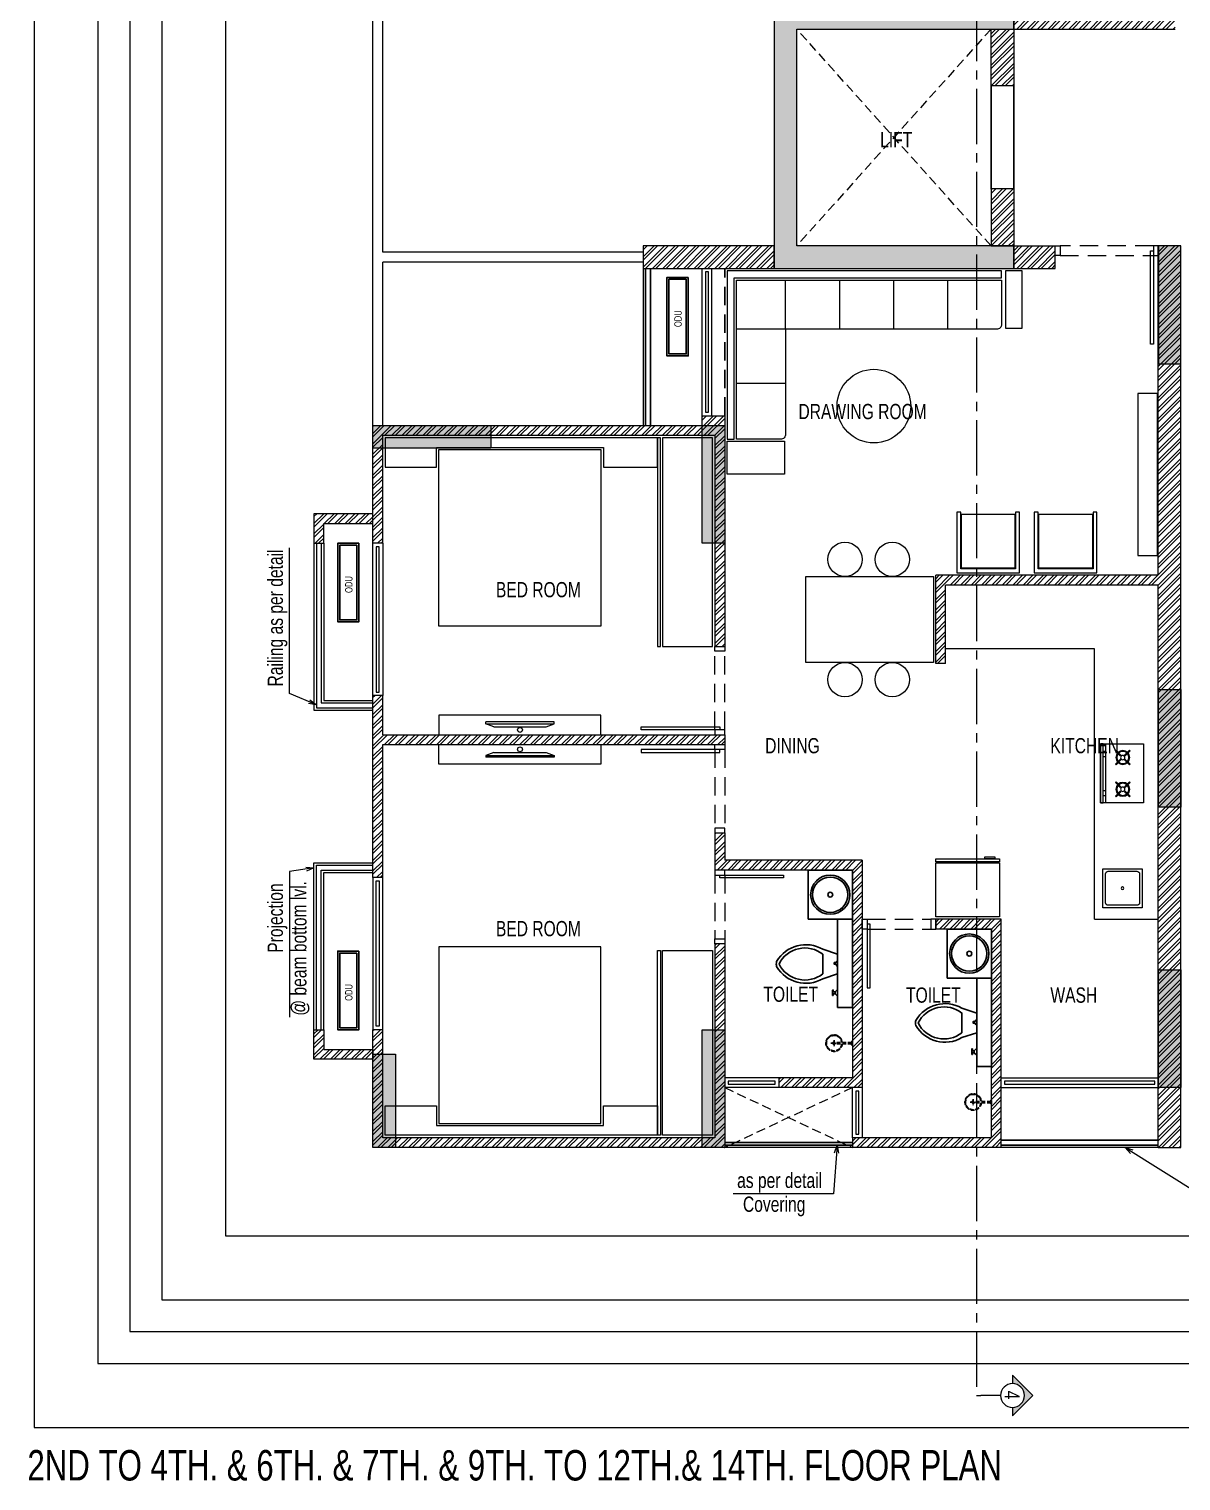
# Model space of a CAD drawing. Header units: inches. Extents: x 822859 to 1009930, y 496782 to 576896.
# Drawn here: x 859784 to 871515, y 500943 to 515730 of the extents above; entities that cross this region are included whole.
import ezdxf
from ezdxf.enums import TextEntityAlignment as Align

# ---------------------------------------------------------------- set-up
doc = ezdxf.new("R2010")
doc.units = ezdxf.units.IN
doc.header["$LTSCALE"] = 750
doc.header["$MEASUREMENT"] = 0
for name, pattern in [('CENTER', [2, 1.25, -0.25, 0.25, -0.25]), ('CENTER2', [1.125, 0.75, -0.125, 0.125, -0.125]), ('HIDDEN', [0.375, 0.25, -0.125]), ('HIDDEN2', [0.1875, 0.125, -0.0625])]:
    doc.linetypes.add(name, pattern=pattern)
for name, color, linetype, lineweight in [('COLUMN', 5, 'Continuous', 13), ('d-fur', 250, 'Continuous', 9), ('DOOR-MSA', 8, 'Continuous', 13), ('DOTTED LINE-MSA', 8, 'HIDDEN2', 13), ('ELE-01-MSA', 8, 'Continuous', 18), ('ELE-03-MSA', 145, 'Continuous', 18), ('ELE-04-MSA', 139, 'Continuous', 15), ('FURNITURE-MSA', 251, 'Continuous', 5), ('SECTION LINE', 14, 'CENTER', 9), ('TEXT DETAIL-MSA', 8, 'Continuous', 13), ('TEXT ROOM NAME-MSA', 8, 'Continuous', 13), ('WALL HATCH-MSA', 251, 'Continuous', 9), ('WALL-MSA', 11, 'Continuous', 18), ('WINDOW-MSA', 8, 'Continuous', 13)]:
    doc.layers.add(name, color=color, linetype=linetype, lineweight=lineweight)
for name, color, linetype in [('ELE-02-MSA', 8, 'Continuous'), ('P.FIXTURE', 8, 'Continuous'), ('R.C.C HATCH-MSA', 250, 'Continuous')]:
    doc.layers.add(name, color=color, linetype=linetype)
doc.styles.add('125', font='swisscl.ttf', dxfattribs={"height": 125})
doc.styles.add('ARIAL', font='ARIALN.TTF', dxfattribs={"height": 360})
doc.styles.add('Arial Narrow', font='swisscl.ttf', dxfattribs={"height": 150})
doc.styles.add('Arial-Reg', font='swisscl.ttf', dxfattribs={"height": 155})
doc.styles.add('MtXpl_Swis721_LtCn_B', font='swisscl.ttf')
doc.dimstyles.new('100 K.T', dxfattribs={"dimtxt": 360, "dimasz": 80, "dimexe": 0.18, "dimexo": 0.0625, "dimgap": 1, "dimtad": 1, "dimdec": 0, "dimzin": 0, "dimdsep": 46, "dimtxsty": 'ARIAL', "dimblk": 'DOT', "dimcen": 0.09, "dimse1": 1, "dimse2": 1, "dimclrd": 50, "dimclrt": 256, "dimadec": 0, "dimazin": 0, "dimtfac": 1, "dimtdec": 0, "dimtofl": 0, "dimtmove": 1, "dimatfit": 0, "dimfxl": 1, "dimtolj": 1, "dimtzin": 0, "dimlwd": -1, "dimarcsym": 0})
pattern_1 = [(45, (36976.4, 0), (-53.0330086, 53.0330086), []), (45, (37011.755, 0), (-53.0330086, 53.0330086), [])]

# ---------------------------------------------------------------- blocks, each defined once
blk = doc.blocks.new('A$C16cd5f5f')
at = {"layer": 'WINDOW-MSA', "ltscale": 5000}
for points in [[(50, 50), (50, 850), (80, 850), (80, 50)], [(0, 0), (50, 0), (50, 100), (0, 100)], [(900, 0), (850, 0), (850, 100), (900, 100)]]:
    blk.add_lwpolyline(points, close=True, dxfattribs=at)
at = {"layer": 'WINDOW-MSA', "linetype": 'HIDDEN', "elevation": 0}
blk.add_lwpolyline([(50, 100), (850, 100)], dxfattribs=at)
at = {"layer": 'WINDOW-MSA', "linetype": 'HIDDEN'}
blk.add_lwpolyline([(50, 0), (850, 0)], dxfattribs=at)
blk = doc.blocks.new('A$Ca69f7aba')
at = {"layer": 'WINDOW-MSA', "ltscale": 5000}
for points in [[(-750, 0), (-700, 0), (-700, -100), (-750, -100)], [(0, 0), (-50, 0), (-50, -100), (0, -100)], [(-50, -50), (-50, -700), (-80, -700), (-80, -50)]]:
    blk.add_lwpolyline(points, close=True, dxfattribs=at)
at = {"layer": 'WINDOW-MSA', "linetype": 'HIDDEN'}
blk.add_lwpolyline([(-50, 0), (-700, 0)], dxfattribs=at)
at = {"layer": 'WINDOW-MSA', "linetype": 'HIDDEN', "elevation": 0}
blk.add_lwpolyline([(-50, -100), (-700, -100)], dxfattribs=at)
blk = doc.blocks.new('A$C0454f6c0')
at = {"layer": 'WINDOW-MSA', "ltscale": 5000}
for points in [[(0, 1050), (0, 1000), (-100, 1000), (-100, 1050)], [(0, 0), (0, 50), (-100, 50), (-100, 0)]]:
    blk.add_lwpolyline(points, close=True, dxfattribs=at)
at = {"layer": 'WINDOW-MSA', "linetype": 'HIDDEN'}
for points in [[(-100, 1000), (-100, 50)], [(0, 50), (0, 1000)]]:
    blk.add_lwpolyline(points, dxfattribs=at)
at = {"layer": 'WINDOW-MSA', "ltscale": 5000, "elevation": 0}
blk.add_lwpolyline([(-50, 50), (-1000, 50), (-1000, 80), (-50, 80)], close=True, dxfattribs=at)
blk = doc.blocks.new('A$Cbea8c011')
at = {"layer": 'ELE-02-MSA', "elevation": 0}
for points in [[(400, -108), (-400, -108), (-400, 108), (400, 108)], [(380, -88), (-380, -88), (-380, 88), (380, 88)]]:
    blk.add_lwpolyline(points, close=True, dxfattribs=at)
at = {"layer": 'TEXT DETAIL-MSA', "style": 'Arial Narrow'}
blk.add_text('ODU', height=75, dxfattribs=at).set_placement((-106, -42, 0))
blk = doc.blocks.new('SHOWE')
at = {"linetype": 'HIDDEN', "ltscale": 0.2}
for p, q in [((3964261, -1171718), (3964261, -1171675)), ((3964261, -1171675), (3964263, -1171675)), ((3964264, -1171676), (3964264, -1171716)), ((3964269, -1171681), (3964269, -1171696)), ((3964269, -1171689), (3964438, -1171689)), ((3964447, -1171665), (3964447, -1171728)), ((3964261, -1171718), (3964263, -1171718)), ((3964269, -1171712), (3964269, -1171696)), ((3964269, -1171704), (3964438, -1171704)), ((3964479, -1171696), (3964416, -1171696))]:
    blk.add_line(p, q, dxfattribs=at)
for radius in [12.5, 10.6]:
    blk.add_circle((3964447, -1171696), radius, dxfattribs=at)
for centre, radius, start, end in [((3964262, -1171676), 1.76, 358.0282, 62.0821), ((3964260, -1171685), 10.1, 28.3436, 64.2104), ((3964447, -1171696), 84.1, 185.2383, 174.7617), ((3964447, -1171696), 81.4, 185.4105, 174.5895), ((3964447, -1171696), 78, 185.6496, 174.3504), ((3964262, -1171716), 1.76, 297.9179, 1.9718), ((3964260, -1171707), 10.1, 295.7896, 331.6564)]:
    blk.add_arc(centre, radius, start, end, dxfattribs=at)
blk = doc.blocks.new('t4tgg34')
for points in [[(375405, -62759), (375391, -62745), (375391, -62738), (375371, -62738), (375371, -62720), (375391, -62720), (375391, -62713), (375405, -62699), (375405, -62635), (375255, -62585, 0.412342), (374785, -62709, 0.132891), (374785, -62761, 0.412336), (375255, -62885), (375405, -62835)], [(375255, -62835, -0.475238), (374809, -62735, -0.475243), (375255, -62635)]]:
    blk.add_lwpolyline(points, format="xyb", close=True)
blk.add_lwpolyline([(375255, -62835), (375255, -62635, 0.475243), (374809, -62735, 0.475238), (375255, -62835, 0.489246)], format="xyb")
blk.add_lwpolyline([(375405, -62635), (375405, -62699), (375391, -62713), (375391, -62720), (375371, -62720), (375371, -62738), (375391, -62738), (375391, -62745), (375405, -62759), (375405, -62699), (375405, -62835)])
blk = doc.blocks.new('9')
at = {"linetype": 'Continuous'}
for p, q in [((709870, -390415), (709870, -390434)), ((709876, -390434), (709870, -390434)), ((709876, -390415), (709876, -390434))]:
    blk.add_line(p, q, dxfattribs=at)
for points in [[(709876, -390396), (709876, -390377), (709870, -390377), (709870, -390396)], [(709895, -390396), (709920, -390370), (709920, -390440), (709895, -390415)]]:
    blk.add_lwpolyline(points, dxfattribs=at)
blk.add_lwpolyline([(709895, -390415), (709870, -390415), (709870, -390396), (709895, -390396)], close=True, dxfattribs=at)
blk = doc.blocks.new('BLOCK-G & H TYPICAL COLOUMN')
at = {"layer": 'R.C.C HATCH-MSA'}
h = blk.add_hatch(color=256, dxfattribs=at)
h.dxf.hatch_style = 1
h.paths.add_polyline_path([(172697.62, -104207.75), (172688.57, -104207.75), (172688.57, -104255), (172697.62, -104255)])
h.paths.add_polyline_path([(172327.12, -104207.75), (172336.18, -104207.75), (172336.18, -104255), (172327.12, -104255)])
h.paths.add_polyline_path([(172819.88, -104207.75), (172819.88, -104216.81), (172867.12, -104216.81), (172867.12, -104207.75)])
h.paths.add_polyline_path([(172204.87, -104207.75), (172204.87, -104216.81), (172157.62, -104216.81), (172157.62, -104207.75)])
h.paths.add_polyline_path([(172561.18, -104240.06), (172552.12, -104240.06), (172552.12, -104287.31), (172561.18, -104287.31)])
h.paths.add_polyline_path([(172463.57, -104240.06), (172472.62, -104240.06), (172472.62, -104287.31), (172463.57, -104287.31)])
h.paths.add_polyline_path([(172177.87, -104422.2), (172177.87, -104431.25), (172130.62, -104431.25), (172130.62, -104422.2)])
h.paths.add_polyline_path([(172894.12, -104422.2), (172894.12, -104431.25), (172846.88, -104431.25), (172846.88, -104422.2)])
h.paths.add_polyline_path([(172336.12, -104486.75), (172336.12, -104495.81), (172288.87, -104495.81), (172288.87, -104486.75)])
h.paths.add_polyline_path([(172202.62, -104543.75), (172202.62, -104552.81), (172155.37, -104552.81), (172155.37, -104543.75)])
h.paths.add_polyline_path([(172822.13, -104543.75), (172822.13, -104552.81), (172869.37, -104552.81), (172869.37, -104543.75)])
h.paths.add_polyline_path([(172516.9, -104495.81), (172507.85, -104495.81), (172507.85, -104448.56), (172516.9, -104448.56)])
h.paths.add_polyline_path([(172697.62, -104104.25), (172688.57, -104104.25), (172688.57, -104057.01), (172697.62, -104057.01)])
h.paths.add_polyline_path([(172327.12, -104104.25), (172336.18, -104104.25), (172336.18, -104057.01), (172327.12, -104057.01)])
h.paths.add_polyline_path([(172819.88, -104104.25), (172819.88, -104095.2), (172867.12, -104095.2), (172867.12, -104104.25)])
h.paths.add_polyline_path([(172204.87, -104104.25), (172204.87, -104095.2), (172157.62, -104095.2), (172157.62, -104104.25)])
h.paths.add_polyline_path([(172561.18, -104071.94), (172552.12, -104071.94), (172552.12, -104024.7), (172561.18, -104024.7)])
h.paths.add_polyline_path([(172463.57, -104071.94), (172472.62, -104071.94), (172472.62, -104024.7), (172463.57, -104024.7)])
h.paths.add_polyline_path([(172177.87, -103889.81), (172177.87, -103880.75), (172130.62, -103880.75), (172130.62, -103889.81)])
h.paths.add_polyline_path([(172894.12, -103889.81), (172894.12, -103880.75), (172846.88, -103880.75), (172846.88, -103889.81)])
h.paths.add_polyline_path([(172336.12, -103825.25), (172336.12, -103816.2), (172288.87, -103816.2), (172288.87, -103825.25)])
h.paths.add_polyline_path([(172202.62, -103768.25), (172202.62, -103759.2), (172155.37, -103759.2), (172155.37, -103768.25)])
h.paths.add_polyline_path([(172822.13, -103768.25), (172822.13, -103759.2), (172869.37, -103759.2), (172869.37, -103768.25)])
h.paths.add_polyline_path([(172516.9, -103816.2), (172507.85, -103816.2), (172507.85, -103863.44), (172516.9, -103863.44)])
h.paths.add_polyline_path([(172548.37, -103699.31), (172548.37, -103690.25), (172595.62, -103690.25), (172595.62, -103699.31)])
h.paths.add_polyline_path([(172476.37, -103699.31), (172476.37, -103690.25), (172429.13, -103690.25), (172429.13, -103699.31)])
h.paths.add_polyline_path([(172726.82, -103612.31), (172726.82, -103603.25), (172774.06, -103603.25), (172774.06, -103612.31)])
h.paths.add_polyline_path([(172297.93, -103612.31), (172297.93, -103603.25), (172250.69, -103603.25), (172250.69, -103612.31)])
h.paths.add_polyline_path([(172920.37, -103523.81), (172920.37, -103514.75), (172857.56, -103514.75), (172857.56, -103523.81)])
h.paths.add_polyline_path([(172104.37, -103523.81), (172104.37, -103514.75), (172167.19, -103514.75), (172167.19, -103523.81)])
h.paths.add_polyline_path([(172476.37, -103492.94), (172467.32, -103492.94), (172467.32, -103445.7), (172476.37, -103445.7)])
h.paths.add_polyline_path([(172548.37, -103492.94), (172557.43, -103492.94), (172557.43, -103445.7), (172548.37, -103445.7)])
h.paths.add_polyline_path([(172663.43, -103454.75), (172759.5, -103454.75), (172759.5, -103349.7), (172663.43, -103349.7), (172663.43, -103358.75), (172750.44, -103358.75), (172750.44, -103445.7), (172663.43, -103445.7)])
h.paths.add_polyline_path([(172361.32, -103454.75), (172265.25, -103454.75), (172265.25, -103349.7), (172361.32, -103349.7), (172361.32, -103358.75), (172274.31, -103358.75), (172274.31, -103445.7), (172361.32, -103445.7)])
h.paths.add_polyline_path([(172428.37, -103358.75), (172419.32, -103358.75), (172419.32, -103311.51), (172428.37, -103311.51)])
h.paths.add_polyline_path([(172428.37, -103132.74), (172419.32, -103132.74), (172419.32, -103179.99), (172428.37, -103179.99)])
h.paths.add_polyline_path([(172151.62, -103286.75), (172151.62, -103277.7), (172104.37, -103277.7), (172104.37, -103286.75)])
h.paths.add_polyline_path([(172245.43, -103162.74), (172245.43, -103153.68), (172198.19, -103153.68), (172198.19, -103162.74)])
h.paths.add_polyline_path([(172428.37, -103021.25), (172419.32, -103021.25), (172419.32, -103068.5), (172428.37, -103068.5)])
h.paths.add_polyline_path([(172245.43, -102997.25), (172236.37, -102997.25), (172236.37, -103044.5), (172245.43, -103044.5)])
h.paths.add_polyline_path([(172104.37, -102997.25), (172104.37, -103006.31), (172151.62, -103006.31), (172151.62, -102997.25)])
h.paths.add_polyline_path([(172596.37, -103358.75), (172605.43, -103358.75), (172605.43, -103311.51), (172596.37, -103311.51)])
h.paths.add_polyline_path([(172596.37, -103132.74), (172605.43, -103132.74), (172605.43, -103179.99), (172596.37, -103179.99)])
h.paths.add_polyline_path([(172873.13, -103286.75), (172873.13, -103277.7), (172920.37, -103277.7), (172920.37, -103286.75)])
h.paths.add_polyline_path([(172779.32, -103162.74), (172779.32, -103153.68), (172826.56, -103153.68), (172826.56, -103162.74)])
h.paths.add_polyline_path([(172596.37, -103021.25), (172605.43, -103021.25), (172605.43, -103068.5), (172596.37, -103068.5)])
h.paths.add_polyline_path([(172779.32, -102997.25), (172788.37, -102997.25), (172788.37, -103044.5), (172779.32, -103044.5)])
h.paths.add_polyline_path([(172920.37, -102997.25), (172920.37, -103006.31), (172873.13, -103006.31), (172873.13, -102997.25)])
h.paths.add_polyline_path([(172548.37, -104612.7), (172548.37, -104621.75), (172595.62, -104621.75), (172595.62, -104612.7)])
h.paths.add_polyline_path([(172476.37, -104612.7), (172476.37, -104621.75), (172429.13, -104621.75), (172429.13, -104612.7)])
h.paths.add_polyline_path([(172297.93, -104699.7), (172297.93, -104708.75), (172250.69, -104708.75), (172250.69, -104699.7)])
h.paths.add_polyline_path([(172104.37, -104788.2), (172104.37, -104797.25), (172167.19, -104797.25), (172167.19, -104788.2)])
h.paths.add_polyline_path([(172726.82, -104699.7), (172726.82, -104708.75), (172774.06, -104708.75), (172774.06, -104699.7)])
h.paths.add_polyline_path([(172920.37, -104788.2), (172920.37, -104797.25), (172857.56, -104797.25), (172857.56, -104788.2)])
h.paths.add_polyline_path([(172476.37, -104819.06), (172467.32, -104819.06), (172467.32, -104866.31), (172476.37, -104866.31)])
h.paths.add_polyline_path([(172548.37, -104819.06), (172557.43, -104819.06), (172557.43, -104866.31), (172548.37, -104866.31)])
h.paths.add_polyline_path([(172663.43, -104857.25), (172759.5, -104857.25), (172759.5, -104962.31), (172663.43, -104962.31), (172663.43, -104953.25), (172750.44, -104953.25), (172750.44, -104866.31), (172663.43, -104866.31)])
h.paths.add_polyline_path([(172361.32, -104857.25), (172265.25, -104857.25), (172265.25, -104962.31), (172361.32, -104962.31), (172361.32, -104953.25), (172274.31, -104953.25), (172274.31, -104866.31), (172361.32, -104866.31)])
h.paths.add_polyline_path([(172428.37, -104953.25), (172419.32, -104953.25), (172419.32, -105000.5), (172428.37, -105000.5)])
h.paths.add_polyline_path([(172428.37, -105178.31), (172419.32, -105178.31), (172419.32, -105131.06), (172428.37, -105131.06)])
h.paths.add_polyline_path([(172151.62, -105025.25), (172151.62, -105034.31), (172104.37, -105034.31), (172104.37, -105025.25)])
h.paths.add_polyline_path([(172245.43, -105072.5), (172236.37, -105072.5), (172236.37, -105025.25), (172245.43, -105025.25)])
h.paths.add_polyline_path([(172428.37, -105290.75), (172419.32, -105290.75), (172419.32, -105243.51), (172428.37, -105243.51)])
h.paths.add_polyline_path([(172245.43, -105314.75), (172236.37, -105314.75), (172236.37, -105267.51), (172245.43, -105267.51)])
h.paths.add_polyline_path([(172104.37, -105277.35), (172113.43, -105277.35), (172113.43, -105314.75), (172104.37, -105314.75)])
h.paths.add_polyline_path([(172596.37, -104953.25), (172605.43, -104953.25), (172605.43, -105000.5), (172596.37, -105000.5)])
h.paths.add_polyline_path([(172596.37, -105178.31), (172605.43, -105178.31), (172605.43, -105131.06), (172596.37, -105131.06)])
h.paths.add_polyline_path([(172873.13, -105025.25), (172873.13, -105034.31), (172920.37, -105034.31), (172920.37, -105025.25)])
h.paths.add_polyline_path([(172788.37, -105025.25), (172779.32, -105025.25), (172779.32, -105072.5), (172788.37, -105072.5)])
h.paths.add_polyline_path([(172596.37, -105290.75), (172605.43, -105290.75), (172605.43, -105243.51), (172596.37, -105243.51)])
h.paths.add_polyline_path([(172779.32, -105314.75), (172788.37, -105314.75), (172788.37, -105267.51), (172779.32, -105267.51)])
h.paths.add_polyline_path([(172911.32, -105314.75), (172920.37, -105314.75), (172920.37, -105277.35), (172911.32, -105277.35)])
h.paths.add_polyline_path([(172688.63, -104486.75), (172688.63, -104495.81), (172735.87, -104495.81), (172735.87, -104486.75)])
h.paths.add_polyline_path([(172688.63, -103825.25), (172688.63, -103816.2), (172735.87, -103816.2), (172735.87, -103825.25)])
at = {"layer": 'COLUMN'}
for points in [[(172361.32, -104857.25), (172265.25, -104857.25), (172265.25, -104962.31), (172361.32, -104962.31), (172361.32, -104953.25), (172274.31, -104953.25), (172274.31, -104866.31), (172361.32, -104866.31)], [(172428.37, -104953.25), (172419.32, -104953.25), (172419.32, -105000.5), (172428.37, -105000.5)], [(172151.62, -105025.25), (172151.62, -105034.31), (172104.37, -105034.31), (172104.37, -105025.25)], [(172245.43, -105072.5), (172236.37, -105072.5), (172236.37, -105025.25), (172245.43, -105025.25)], [(172428.37, -105178.31), (172419.32, -105178.31), (172419.32, -105131.06), (172428.37, -105131.06)], [(172428.37, -105290.75), (172419.32, -105290.75), (172419.32, -105243.51), (172428.37, -105243.51)], [(172245.43, -105314.75), (172236.37, -105314.75), (172236.37, -105267.51), (172245.43, -105267.51)], [(172104.37, -105277.35), (172113.43, -105277.35), (172113.43, -105314.75), (172104.37, -105314.75)]]:
    blk.add_lwpolyline(points, close=True, dxfattribs=at)
blk = doc.blocks.new('_Dot')
at = {"linetype": 'ByBlock', "lineweight": -2}
blk.add_line((-0.5, 0), (-1, 0), dxfattribs=at)
at = {"linetype": 'ByBlock', "const_width": 0.5}
blk.add_lwpolyline([(-0.25, 0, 1), (0.25, 0, 1)], format="xyb", close=True, dxfattribs=at)
blk = doc.blocks.new('G$C7997B730')
at = {"layer": 'FURNITURE-MSA'}
for p, q in [((36, 1325, 0), (0, 1325, 0)), ((0, 1325, 0), (0, 0, 0)), ((36, 1325, 0), (0, 1325, 0)), ((93, 1169, 0), (36, 1325, 0)), ((36, 0, 0), (36, 1325, 0)), ((93, 1169, 0), (36, 1325, 0)), ((93, 156, 0), (93, 1169, 0)), ((36, 0, 0), (0, 0, 0)), ((93, 156, 0), (36, 0, 0))]:
    blk.add_line(p, q, dxfattribs=at)
blk = doc.blocks.new('G$CA9DB4A96')
at = {"layer": 'FURNITURE-MSA'}
for points in [[(550, 0), (550, 650), (0, 650), (0, 0)], [(560, 0), (590, 0), (590, 650), (560, 650)], [(590, 500), (610, 500), (610, 600), (590, 600)]]:
    blk.add_lwpolyline(points, close=True, dxfattribs=at)
blk = doc.blocks.new('STUV')
at = {"layer": 'FURNITURE-MSA'}
for p, q in [((169, 0, 0), (169, -600, 0)), ((-81, -70), (-75, -63)), ((-31, -120), (-81, -70)), ((-75, -63), (-25, -113)), ((-25, -113), (-31, -120)), ((12, -113), (62, -63)), ((18, -120), (12, -113)), ((68, -70), (18, -120)), ((62, -63), (68, -70)), ((169, -76, 0), (194, -76, 0)), ((194, -126, 0), (169, -126, 0)), ((-81, -207), (-31, -157)), ((-75, -213), (-81, -207)), ((-25, -163), (-75, -213)), ((-31, -157), (-25, -163)), ((12, -163), (18, -157)), ((62, -213), (12, -163)), ((18, -157), (68, -207)), ((68, -207), (62, -213)), ((-81, -393), (-75, -387)), ((-31, -443), (-81, -393)), ((-75, -387), (-25, -437)), ((-25, -437), (-31, -443)), ((12, -437), (62, -387)), ((18, -443), (12, -437)), ((68, -393), (18, -443)), ((62, -387), (68, -393)), ((-81, -530), (-31, -480)), ((-75, -537), (-81, -530)), ((-25, -487), (-75, -537)), ((-31, -480), (-25, -487)), ((12, -487), (18, -480)), ((62, -537), (12, -487)), ((18, -480), (68, -530)), ((68, -530), (62, -537)), ((194, -474, 0), (169, -474, 0)), ((194, -524, 0), (169, -524, 0))]:
    blk.add_line(p, q, dxfattribs=at)
for points in [[(-219, -600), (219, -600), (219, 0), (-219, 0)], [(219, -600), (194, -600), (194, 0), (219, 0)]]:
    blk.add_lwpolyline(points, close=True, dxfattribs=at)
for centre, radius in [((-7, -138), 70.6), ((-7, -138), 61.8), ((-7, -138), 22.1), ((-7, -462), 70.6), ((-7, -462), 61.8), ((-7, -462), 22.1)]:
    blk.add_circle(centre, radius, dxfattribs=at)
blk = doc.blocks.new('G$C1887B0AA')
at = {"layer": 'FURNITURE-MSA'}
blk.add_lwpolyline([(0, 0), (300, 0), (300, 300), (0, 300)], close=True, dxfattribs=at)
blk.add_lwpolyline([(40, 20), (260, 20, 0.414214), (280, 40), (280, 260, 0.414214), (260, 280), (40, 280, 0.414214), (20, 260), (20, 40, 0.414214)], format="xyb", close=True, dxfattribs=at)
blk.add_circle((150, 150), 10, dxfattribs=at)
blk = doc.blocks.new('A$Caebde61c')
at = {"layer": 'FURNITURE-MSA'}
for p, q in [((4203, -50532, 0), (4203, -50032, 0)), ((4753, -50032), (4753, -50532)), ((5303, -50032), (5303, -50532)), ((5853, -50032), (5853, -50532)), ((4203, -50532, 0), (3703, -50532, 0)), ((4203, -51084, 0), (3703, -51084, 0)), ((7350, -53787), (5833, -53787)), ((7350, -56540), (7350, -53787))]:
    blk.add_line(p, q, dxfattribs=at)
for points in [[(3608, -51651), (3678, -51651), (3678, -50007), (6403, -50007), (6403, -49937), (3608, -49937)], [(6443, -50522), (6613, -50522), (6613, -49937), (6443, -49937)], [(7790, -52837), (7990, -52837), (7990, -51187), (7790, -51187)], [(648, -51736), (2348, -51736), (2348, -51936), (2898, -51936), (2898, -51636), (125, -51636), (125, -51936), (648, -51936)], [(2928, -53761), (2928, -51636), (2898, -51636), (2898, -53761)], [(3458, -53761), (3458, -51636), (2948, -51636), (2948, -53761)], [(4193, -51671), (4193, -52007), (3608, -52007), (3608, -51671)], [(2323, -51756), (2323, -53556), (673, -53556), (673, -51756)], [(4408, -53050), (5708, -53050), (5708, -53925), (4408, -53925)], [(673, -54461), (673, -54661), (2323, -54661), (2323, -54461)], [(673, -54961), (673, -54761), (2323, -54761), (2323, -54961)], [(2323, -58620), (2323, -56820), (673, -56820), (673, -58620)], [(2928, -56860), (2928, -58740), (2898, -58740), (2898, -56860)], [(3458, -56860), (3458, -58740), (2948, -58740), (2948, -56860)], [(648, -58640), (2348, -58640), (2348, -58440), (2898, -58440), (2898, -58740), (125, -58740), (125, -58440), (648, -58440)]]:
    blk.add_lwpolyline(points, close=True, dxfattribs=at)
blk.add_lwpolyline([(3703, -50032), (6403, -50032), (6403, -50482, -0.414214), (6353, -50532), (4203, -50532), (4203, -51601, -0.414214), (4153, -51651), (3703, -51651), (3703, -50032)], format="xyb", dxfattribs=at)
blk.add_lwpolyline([(7350, -56540), (8000, -56540)], dxfattribs=at)
for centre, radius in [((5102, -51314, 0), 375), ((4808, -52875), 175), ((5290, -52875), 175), ((4808, -54100), 175), ((5290, -54100), 175), ((1498, -54612, 0), 25), ((1498, -54810, 0), 25)]:
    blk.add_circle(centre, radius, dxfattribs=at)
for name, p, xscale, yscale, zscale, rotation in [('G$C7997B730', (1150, -54531, 0), 0.5248800000000006, 0.5248800000000006, 0.5248800000000006, 270), ('G$C7997B730', (1150, -54891, 0), -0.5248800000000006, 0.5248800000000006, 0.5248800000000005, 270), ('G$C1887B0AA', (7835, -56025), -1.333333333333334, 1.333333333333334, 1.333333333333334, 90)]:
    blk.add_blockref(name, p, dxfattribs=dict(at, xscale=xscale, yscale=yscale, zscale=zscale, rotation=rotation))
at = {"layer": 'FURNITURE-MSA', "xscale": -1}
blk.add_blockref('STUV', (7630, -54755), dxfattribs=at)
at = {"layer": 'FURNITURE-MSA', "xscale": -1, "rotation": 270}
blk.add_blockref('G$CA9DB4A96', (5733, -56515), dxfattribs=at)
blk = doc.blocks.new('section sym.')
h = blk.add_hatch(color=256)
h.dxf.hatch_style = 1
h.paths.add_polyline_path([(-240, 90), (-240, 153), (-393, 0), (-240, -153), (-240, -90, -0.414214), (-330, 0, -0.414214)])
at = {"layer": 'SECTION LINE', "linetype": 'Continuous'}
blk.add_line((-150, 0), (0, 0), dxfattribs=at)
blk.add_lwpolyline([(-240, -90), (-240, -153), (-393, 0), (-240, 153), (-240, 90)], dxfattribs=at)
blk.add_circle((-240, 0), 90, dxfattribs=at)
blk = doc.blocks.new('A$C37e82350')
at = {"layer": 'SECTION LINE', "linetype": 'CENTER2'}
blk.add_lwpolyline([(-2542, -2027), (-2542, -2083), (61391, -2083), (61391, -2039)], dxfattribs=at)
at = {"layer": 'SECTION LINE', "xscale": -1.347826086956523, "yscale": 1.347826086956523, "zscale": 1.347826086956522, "rotation": 90}
blk.add_blockref('section sym.', (61391, -2039), dxfattribs=at)
at = {"layer": 'SECTION LINE', "style": '125'}
blk.add_text('4', height=155, dxfattribs=at).set_placement((61386, -1719), align=Align.MIDDLE)

msp = doc.modelspace()

# ---------------------------------------------------------------- hatches: boundary and pattern name
at = {"layer": 'WALL HATCH-MSA'}
h = msp.add_hatch(dxfattribs=at)
h.set_pattern_fill('ANSI32', color=256, scale=200)
h.set_pattern_definition(pattern_1)
h.paths.add_polyline_path([(871455, 515830), (869812, 515830), (869812, 515730), (871455, 515730)])
h = msp.add_hatch(dxfattribs=at)
h.set_pattern_fill('ANSI32', color=256, scale=200)
h.set_pattern_definition(pattern_1)
h.paths.add_polyline_path([(869812, 515730), (869582, 515730), (869582, 515151), (869812, 515151)])
h = msp.add_hatch(dxfattribs=at)
h.set_pattern_fill('ANSI32', color=256, scale=200)
h.set_pattern_definition(pattern_1)
h.paths.add_polyline_path([(869812, 514101), (869582, 514101), (869582, 513522), (869812, 513522)])
h = msp.add_hatch(dxfattribs=at)
h.set_pattern_fill('ANSI32', color=256, scale=200)
h.set_pattern_definition(pattern_1)
h.paths.add_polyline_path([(867372, 513292), (867372, 513522), (866039, 513522), (866039, 513292)])
h = msp.add_hatch(dxfattribs=at)
h.set_pattern_fill('ANSI32', color=256, scale=200)
h.set_pattern_definition(pattern_1)
h.paths.add_polyline_path([(871515, 513522), (871285, 513522), (871285, 510167), (869019, 510167), (869019, 509267), (869119, 509267), (869119, 510067), (871285, 510067), (871285, 504339), (871515, 504339)])
h = msp.add_hatch(dxfattribs=at)
h.set_pattern_fill('ANSI32', color=256, scale=200)
h.set_pattern_definition(pattern_1)
h.paths.add_polyline_path([(869812, 513522), (869812, 513292), (870235, 513292), (870235, 513522)])
h = msp.add_hatch(dxfattribs=at)
h.set_pattern_fill('ANSI32', color=256, scale=200)
h.set_pattern_definition(pattern_1)
h.paths.add_polyline_path([(866769, 511593), (866769, 509443), (866869, 509443), (866869, 511792), (866639, 511792), (866639, 511693), (863286, 511693), (863286, 510493), (863386, 510493), (863386, 511593)])
h = msp.add_hatch(dxfattribs=at)
h.set_pattern_fill('ANSI32', color=256, scale=200)
h.set_pattern_definition(pattern_1)
h.paths.add_polyline_path([(863286, 510693), (863286, 510793), (862686, 510793), (862686, 510493), (862786, 510493), (862786, 510693)])
h = msp.add_hatch(dxfattribs=at)
h.set_pattern_fill('ANSI32', color=256, scale=200)
h.set_pattern_definition(pattern_1)
h.paths.add_polyline_path([(866869, 508543), (863386, 508543), (863386, 508943), (863286, 508943), (863286, 507089), (863386, 507089), (863386, 508443), (866869, 508443)])
h = msp.add_hatch(dxfattribs=at)
h.set_pattern_fill('ANSI32', color=256, scale=200)
h.set_pattern_definition(pattern_1)
h.paths.add_polyline_path([(868169, 507164), (868169, 505049), (867419, 505049), (867419, 504949), (868269, 504949), (868269, 507264), (866869, 507264), (866869, 507543), (866769, 507543), (866769, 507164)])
h = msp.add_hatch(dxfattribs=at)
h.set_pattern_fill('ANSI32', color=256, scale=200)
h.set_pattern_definition(pattern_1)
h.paths.add_polyline_path([(869019, 506664), (869019, 506564), (869585, 506564), (869585, 504439), (868169, 504439), (868169, 504339), (869685, 504339), (869685, 506664)])
h = msp.add_hatch(dxfattribs=at)
h.set_pattern_fill('ANSI32', color=256, scale=200)
h.set_pattern_definition(pattern_1)
h.paths.add_polyline_path([(866869, 506414), (866769, 506414), (866769, 504439), (863386, 504439), (863386, 505539), (863286, 505539), (863286, 504339), (866869, 504339)])
h = msp.add_hatch(dxfattribs=at)
h.set_pattern_fill('ANSI32', color=256, scale=200)
h.set_pattern_definition(pattern_1)
h.paths.add_polyline_path([(862786, 505339), (862786, 505539), (862686, 505539), (862686, 505239), (863286, 505239), (863286, 505339)])

# ---------------------------------------------------------------- linework, layer by layer
at = {"layer": 'd-fur', "ltscale": 100}
for points in [[(869871, 510808), (869831, 510808), (869831, 510232), (869273, 510232), (869273, 510808), (869233, 510808), (869233, 510192), (869871, 510192)], [(869279, 510788), (869825, 510788), (869825, 510238), (869279, 510238)], [(870660, 510808), (870620, 510808), (870620, 510232), (870061, 510232), (870061, 510808), (870021, 510808), (870021, 510192), (870660, 510192)], [(870067, 510788), (870614, 510788), (870614, 510238), (870067, 510238)]]:
    msp.add_lwpolyline(points, close=True, dxfattribs=at)
at = {"layer": 'Defpoints', "color": 1, "lineweight": 0}
for points in [[(887462, 566054), (859836, 566054), (859836, 501489), (887462, 501489)], [(886812, 565404), (860486, 565404), (860486, 502139), (886812, 502139)], [(886487, 565079), (860811, 565079), (860811, 502464), (886487, 502464)], [(886162, 564754), (861136, 564754), (861136, 502789), (886162, 502789)], [(885512, 564104), (861786, 564104), (861786, 503439), (885512, 503439)]]:
    msp.add_lwpolyline(points, close=True, dxfattribs=at)
at = {"layer": 'DOTTED LINE-MSA'}
for p, q in [((869582, 513522), (867602, 515730)), ((869582, 515730), (867602, 513522)), ((868169, 504949), (866869, 504339)), ((866869, 504949), (868169, 504339))]:
    msp.add_line(p, q, dxfattribs=at)
at = {"layer": 'ELE-01-MSA', "lineweight": 0}
for p, q in [((862711, 510493), (862711, 508818)), ((862761, 510493), (862761, 508868)), ((862711, 508818), (863286, 508818)), ((862761, 508868), (863286, 508868)), ((862711, 505539), (862711, 507214)), ((862711, 507214), (863286, 507214)), ((862761, 505539), (862761, 507164)), ((862761, 507164), (863286, 507164))]:
    msp.add_line(p, q, dxfattribs=at)
at = {"layer": 'ELE-02-MSA'}
for p, q in [((869582, 514101), (869582, 515151)), ((869812, 515151), (869812, 514101)), ((866064, 513292), (866064, 511693)), ((866114, 513292), (866114, 511693)), ((868169, 504389), (866869, 504389)), ((871285, 504414), (869685, 504414)), ((868169, 504364), (866869, 504364)), ((871285, 504364), (869685, 504364))]:
    msp.add_line(p, q, dxfattribs=at)
at = {"layer": 'ELE-02-MSA', "linetype": 'HIDDEN'}
msp.add_line((866869, 511792), (866869, 513292), dxfattribs=at)
at = {"layer": 'ELE-03-MSA'}
for p, q in [((863286, 511693), (863286, 517484)), ((863386, 513457), (863386, 517484)), ((866039, 513457), (863386, 513457)), ((863386, 511693), (863386, 513357)), ((866039, 513357), (863386, 513357))]:
    msp.add_line(p, q, dxfattribs=at)
at = {"layer": 'ELE-03-MSA', "lineweight": 0}
for p, q in [((862686, 510493), (862686, 508793)), ((862786, 510493), (862786, 508893)), ((862786, 508893), (863286, 508893)), ((862686, 508793), (863286, 508793)), ((862686, 505539), (862686, 507239)), ((862686, 507239), (863286, 507239)), ((862786, 505539), (862786, 507139)), ((862786, 507139), (863286, 507139))]:
    msp.add_line(p, q, dxfattribs=at)
at = {"layer": 'ELE-04-MSA'}
for p, q in [((866039, 513292), (866039, 511693)), ((868169, 504339), (866869, 504339)), ((871285, 504339), (869685, 504339))]:
    msp.add_line(p, q, dxfattribs=at)
at = {"layer": 'P.FIXTURE'}
for points in [[(867719, 506664), (868169, 506664), (868169, 507164), (867719, 507164)], [(868019, 505764), (868019, 506664), (868169, 506664), (868169, 505764)], [(869135, 506064), (869585, 506064), (869585, 506564), (869135, 506564)], [(869436, 505164), (869436, 506064), (869585, 506064), (869585, 505164)]]:
    msp.add_lwpolyline(points, close=True, dxfattribs=at)
for centre, radius in [((867944, 506914), 200), ((867944, 506914), 180), ((867944, 506914), 25), ((869360, 506314), 200), ((869360, 506314), 180), ((869360, 506314), 25)]:
    msp.add_circle(centre, radius, dxfattribs=at)
at = {"layer": 'WALL-MSA'}
for p, q in [((871285, 510167), (871285, 513522)), ((871515, 513522), (871285, 513522)), ((871515, 504339), (871515, 513522)), ((866869, 511792), (866869, 509443)), ((863286, 511693), (866639, 511693)), ((863386, 511593), (866769, 511593)), ((866769, 511593), (866769, 509443)), ((871285, 510167), (869019, 510167)), ((869019, 509267), (869019, 510167)), ((871285, 510067), (869119, 510067)), ((869119, 509267), (869119, 510067)), ((871285, 504339), (871285, 510067)), ((866769, 509443), (866869, 509443)), ((869119, 509267), (869019, 509267)), ((863386, 508543), (866869, 508543)), ((866869, 508543), (866869, 508443)), ((863386, 508443), (866869, 508443)), ((866769, 507543, 0), (866869, 507543, 0)), ((866769, 507543, 0), (866769, 507164)), ((866869, 507543, 0), (866869, 507264)), ((868269, 507264), (866869, 507264)), ((868269, 507264), (868269, 504949)), ((868169, 507164), (866769, 507164)), ((868169, 507164), (868169, 505049)), ((869685, 506664), (869019, 506664)), ((869019, 506664), (869019, 506564)), ((869685, 504339), (869685, 506664)), ((869585, 506564), (869019, 506564)), ((869585, 504439), (869585, 506564)), ((866869, 506414, 0), (866769, 506414, 0)), ((866769, 506414, 0), (866769, 504439)), ((866869, 506414, 0), (866869, 504339)), ((868169, 505049), (867419, 505049)), ((867419, 505049), (867419, 504949)), ((868269, 504949), (867419, 504949)), ((866769, 504439), (863386, 504439)), ((869585, 504439), (868169, 504439)), ((868169, 504439), (868169, 504339)), ((866869, 504339), (863286, 504339)), ((869685, 504339), (868169, 504339)), ((871285, 504339), (871515, 504339))]:
    msp.add_line(p, q, dxfattribs=at)
at = {"layer": 'WALL-MSA', "linetype": 'ByBlock'}
for p, q in [((866639, 511693), (866639, 511792)), ((866639, 511792), (866869, 511792)), ((863286, 510493), (863286, 511693)), ((863386, 510493), (863386, 511593)), ((863386, 510493), (863286, 510493)), ((863286, 507089), (863286, 508943)), ((863386, 508943), (863286, 508943)), ((863386, 508543), (863386, 508943)), ((863386, 507089), (863386, 508443)), ((863386, 507089), (863286, 507089)), ((863286, 504339), (863286, 505539)), ((863386, 505539), (863286, 505539)), ((863386, 504439), (863386, 505539))]:
    msp.add_line(p, q, dxfattribs=at)
at = {"layer": 'WALL-MSA'}
for points in [[(869812, 515830), (869812, 515151), (869582, 515151), (869582, 515730), (871455, 515730)], [(869812, 514101), (869582, 514101), (869582, 513522), (870235, 513522)], [(869812, 514101), (869812, 513292), (870235, 513292), (870235, 513522)]]:
    msp.add_lwpolyline(points, dxfattribs=at)
msp.add_lwpolyline([(867372, 513522), (866039, 513522), (866039, 513292), (867372, 513292)], close=True, dxfattribs=at)
at = {"layer": 'WALL-MSA', "linetype": 'ByBlock'}
for points in [[(862686, 510793), (862686, 510493), (862786, 510493), (862786, 510693), (863286, 510693), (863286, 510793)], [(862686, 505239), (862686, 505539), (862786, 505539), (862786, 505339), (863286, 505339), (863286, 505239)]]:
    msp.add_lwpolyline(points, close=True, dxfattribs=at)
at = {"layer": 'WINDOW-MSA'}
for p, q in [((866639, 511792), (866639, 513292)), ((866739, 511792), (866739, 513292)), ((863286, 508943), (863286, 510493)), ((863386, 510493), (863386, 508943)), ((863286, 507089), (863286, 505539)), ((863386, 505539), (863386, 507089)), ((867419, 505049), (866869, 505049)), ((869685, 504949), (869685, 505049)), ((869685, 505049), (871285, 505049)), ((867419, 504949), (866869, 504949)), ((868169, 504439), (868169, 504949)), ((868269, 504949), (868269, 504439)), ((869685, 504949), (871285, 504949))]:
    msp.add_line(p, q, dxfattribs=at)
for points in [[(866674, 513257), (866674, 511827), (866704, 511827), (866704, 513257)], [(863351, 508978), (863351, 510458), (863321, 510458), (863321, 508978)], [(863351, 507054), (863351, 505574), (863321, 505574), (863321, 507054)], [(866904, 505014), (866904, 504984), (867384, 504984), (867384, 505014)], [(869720, 505014), (869720, 504984), (871250, 504984), (871250, 505014)], [(868204, 504914), (868204, 504474), (868234, 504474), (868234, 504914)]]:
    msp.add_lwpolyline(points, close=True, dxfattribs=at)

# ---------------------------------------------------------------- block references
at = {"color": 2, "rotation": 270}
msp.add_blockref('A$C37e82350', (871515, 563204), dxfattribs=at)
at = {"rotation": 90.00000000000001}
for p in [(866389, 512801), (863036, 510093, 0), (863036, 505939, 0)]:
    msp.add_blockref('A$Cbea8c011', p, dxfattribs=at)
at = {"layer": 'COLUMN', "xscale": 25.4, "yscale": 25.4, "zscale": 25.4}
msp.add_blockref('BLOCK-G & H TYPICAL COLOUMN', (-3508165, 3179334), dxfattribs=at)
at = {"layer": 'DOOR-MSA', "extrusion": (-1.00445e-41, -1.29247e-26, -1), "xscale": -1, "zscale": -1, "rotation": 270}
msp.add_blockref('A$C0454f6c0', (-871285, 513522, 0), dxfattribs=at)
at = {"layer": 'DOOR-MSA', "rotation": 90.00000000000001}
for name, p in [('A$C16cd5f5f', (866869, 508543, 0)), ('A$Ca69f7aba', (866769, 507164))]:
    msp.add_blockref(name, p, dxfattribs=at)
at = {"layer": 'DOOR-MSA', "extrusion": (-5.73972e-42, 1.29247e-26, -1), "zscale": -1.000000000000001, "rotation": 270}
msp.add_blockref('A$C16cd5f5f', (-866869, 508443), dxfattribs=at)
at = {"layer": 'DOOR-MSA', "xscale": -1}
msp.add_blockref('A$Ca69f7aba', (868269, 506664, 0), dxfattribs=at)
at = {"layer": 'FURNITURE-MSA'}
msp.add_blockref('A$Caebde61c', (863286, 563204), dxfattribs=at)
at = {"layer": 'P.FIXTURE'}
for p in [(492613, 568943, 0), (494030, 568343, 0)]:
    msp.add_blockref('t4tgg34', p, dxfattribs=at)
at = {"layer": 'P.FIXTURE', "color": 1}
for p in [(158098, 896320, 0), (159515, 895720, 0)]:
    msp.add_blockref('9', p, dxfattribs=at)
at = {"layer": 'P.FIXTURE', "lineweight": 30, "xscale": -1}
for p in [(4832430, 1677098), (4833847, 1676498)]:
    msp.add_blockref('SHOWE', p, dxfattribs=at)

# ---------------------------------------------------------------- texts
at = {"layer": 'Defpoints', "style": 'MtXpl_Swis721_LtCn_B'}
msp.add_text('2ND TO 4TH. & 6TH. & 7TH. & 9TH. TO 12TH.& 14TH. FLOOR PLAN  ', height=310, dxfattribs=at).set_placement((859768, 500948))
at = {"layer": 'TEXT DETAIL-MSA', "style": '125'}
for s, p in [('Railing as per detail', (862292, 509732)), ('@ beam bottom lvl.', (862532, 506367)), ('Projection', (862292, 506676))]:
    msp.add_text(s, height=155, rotation=90, dxfattribs=at).set_placement(p, align=Align.MIDDLE_CENTER)
for s, p in [('as per detail', (867428, 504005)), ('Covering ', (867395, 503762))]:
    msp.add_text(s, height=155, dxfattribs=at).set_placement(p, align=Align.MIDDLE_CENTER)
at = {"layer": 'TEXT ROOM NAME-MSA', "lineweight": 0}
for s, style, p in [('LIFT', 'Arial-Reg', (868452, 514525)), ('DRAWING ROOM', 'MtXpl_Swis721_LtCn_B', (867620, 511757)), ('BED ROOM', 'MtXpl_Swis721_LtCn_B', (864539, 509943)), ('DINING', 'MtXpl_Swis721_LtCn_B', (867281, 508354)), ('KITCHEN', 'MtXpl_Swis721_LtCn_B', (870186, 508354)), ('BED ROOM', 'MtXpl_Swis721_LtCn_B', (864539, 506491)), ('TOILET', 'MtXpl_Swis721_LtCn_B', (867263, 505823)), ('TOILET', 'MtXpl_Swis721_LtCn_B', (868716, 505814)), ('WASH', 'MtXpl_Swis721_LtCn_B', (870186, 505814))]:
    msp.add_text(s, height=155, dxfattribs=dict(at, style=style)).set_placement(p)

# ---------------------------------------------------------------- leaders
at = {"layer": 'TEXT DETAIL-MSA'}
for points in [[(862711, 508849), (862436, 508963), (862436, 510445)], [(862686, 507186), (862436, 507149), (862436, 505667)], [(868013, 504364), (867977, 503869), (866954, 503869)], [(870946, 504339), (871701, 503869), (873183, 503869)]]:
    msp.add_leader(points, dimstyle='100 K.T', override={"dimgap": 1, "dimtad": 0, "dimclrd": 256, "dimldrblk": 'Open30'}, dxfattribs=at)

doc.saveas('drawing.dxf')
